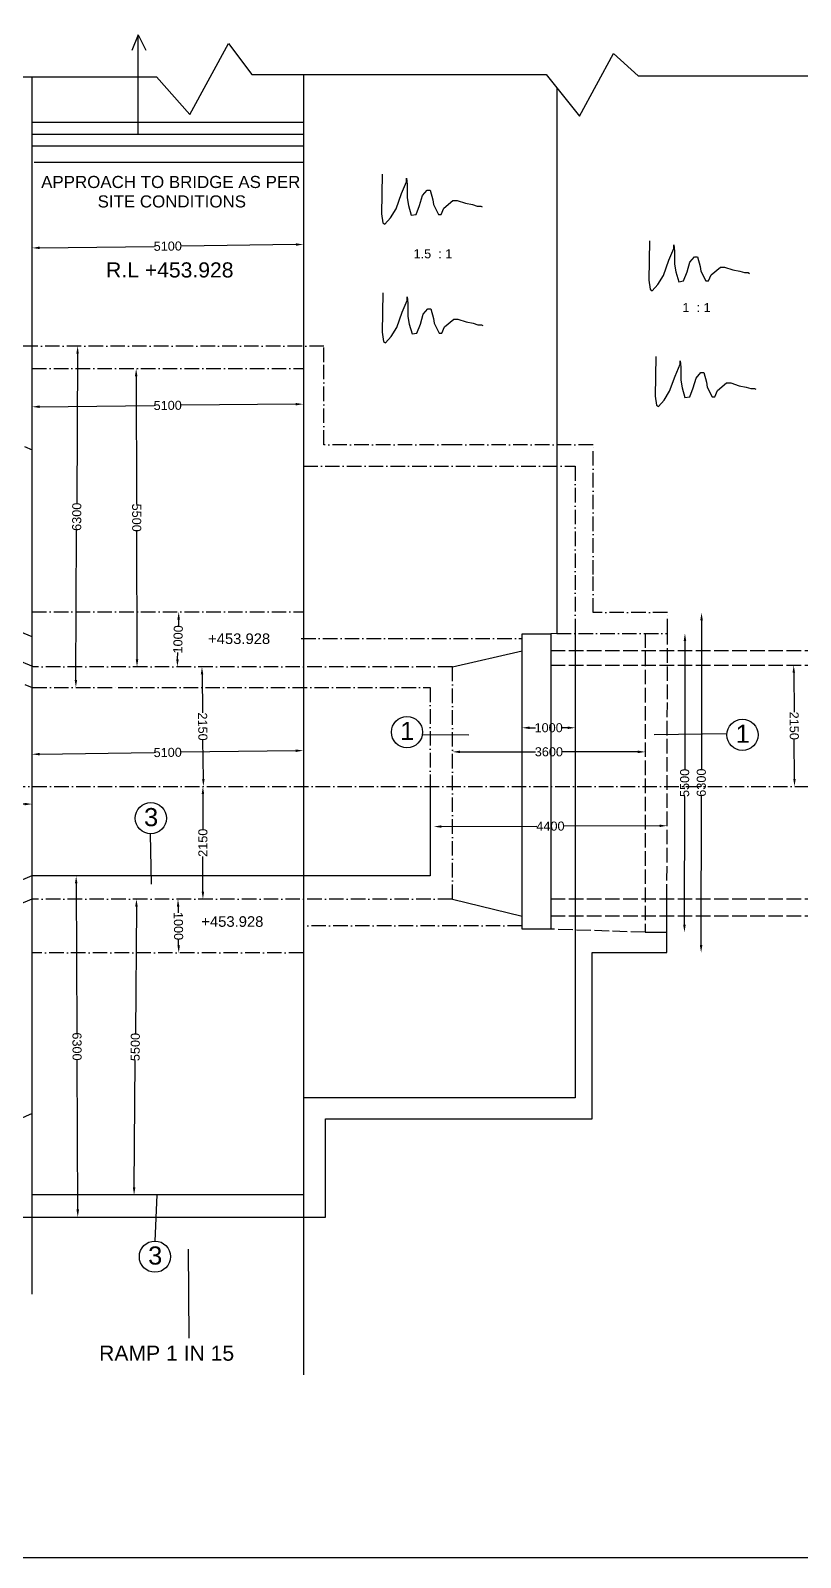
# Model space of a CAD drawing. Header units: millimetres. Extents: x 1841 to 73533, y 5611 to 49253.
# Drawn here: x 17083 to 29810, y 5611 to 30846 of the extents above; entities that cross this region are included whole.
import ezdxf

# ---------------------------------------------------------------- set-up
doc = ezdxf.new("R2010")
doc.units = ezdxf.units.MM
doc.header["$MEASUREMENT"] = 0
doc.linetypes.add('ACAD_ISO02W100', pattern=[15, 12, -3])
doc.linetypes.add('ACAD_ISO10W100', pattern=[18, 12, -3, 0, -3])
for name, color, linetype in [('DIMENSION', 7, 'Continuous'), ('DRAWING', 7, 'Continuous'), ('TEXT', 7, 'Continuous')]:
    doc.layers.add(name, color=color, linetype=linetype)
doc.styles.get("Standard").update_dxf_attribs({"font": 'arial.ttf'})
doc.dimstyles.get("Standard").update_dxf_attribs({"dimtxt": 150, "dimasz": 125, "dimexe": 0.18, "dimexo": 0.0625, "dimgap": 0.09, "dimtad": 0, "dimdec": 0, "dimzin": 0, "dimdsep": 46, "dimtxsty": 'Standard', "dimcen": 0.09, "dimse1": 1, "dimse2": 1, "dimadec": 0, "dimazin": 0, "dimtfac": 1, "dimtdec": 0, "dimtofl": 0, "dimtmove": 0, "dimatfit": 3, "dimfxl": 1, "dimtolj": 1, "dimtzin": 0, "dimarcsym": 0})

# ---------------------------------------------------------------- blocks, each defined once
blk = doc.blocks.new('*D54')
at = {"layer": 'Defpoints', "color": 0, "transparency": 16777216}
for p in [(10412, 18053), (17108, 18062), (17108, 18062)]:
    blk.add_point(p, dxfattribs=at)
at = {"layer": 'DIMENSION', "color": 0, "lineweight": -2, "transparency": 16777216}
for p, q in [((10537, 18053), (13536, 18057)), ((16983, 18062), (13984, 18058))]:
    blk.add_line(p, q, dxfattribs=at)
at = {"layer": 'DIMENSION', "color": 0, "transparency": 16777216}
for points in [[(10537, 18074), (10537, 18032), (10412, 18053)], [(16983, 18083), (16983, 18041), (17108, 18062)]]:
    blk.add_solid(points, dxfattribs=at)
at = {"layer": 'DIMENSION', "color": 0, "transparency": 16777216, "insert": (13760, 18058), "char_height": 150, "attachment_point": 5, "rotation": 0.0779}
blk.add_mtext('\\A1;6700', dxfattribs=at)
blk = doc.blocks.new('*D58')
at = {"layer": 'Defpoints', "color": 0, "transparency": 16777216}
for p in [(17808, 16875), (17835, 11237), (17863, 11237)]:
    blk.add_point(p, dxfattribs=at)
at = {"layer": 'DIMENSION', "color": 0, "lineweight": -2, "transparency": 16777216}
for p, q in [((17837, 16750), (17849, 14280)), ((17863, 11362), (17851, 13832))]:
    blk.add_line(p, q, dxfattribs=at)
at = {"layer": 'DIMENSION', "color": 0, "transparency": 16777216}
for points in [[(17858, 16750), (17816, 16750), (17837, 16875)], [(17884, 11362), (17842, 11362), (17863, 11237)]]:
    blk.add_solid(points, dxfattribs=at)
at = {"layer": 'DIMENSION', "color": 0, "transparency": 16777216, "insert": (17850, 14056), "char_height": 150, "attachment_point": 5, "rotation": 270.2716}
blk.add_mtext('\\A1;6300', dxfattribs=at)
blk = doc.blocks.new('*D59')
at = {"layer": 'Defpoints', "color": 0, "transparency": 16777216}
for p in [(18837, 16491), (18794, 11602), (18797, 11602)]:
    blk.add_point(p, dxfattribs=at)
at = {"layer": 'DIMENSION', "color": 0, "lineweight": -2, "transparency": 16777216}
for p, q in [((18833, 16366), (18816, 14270)), ((18795, 11727), (18812, 13823))]:
    blk.add_line(p, q, dxfattribs=at)
at = {"layer": 'DIMENSION', "color": 0, "transparency": 16777216}
for points in [[(18812, 16367), (18854, 16366), (18834, 16491)], [(18774, 11727), (18816, 11727), (18794, 11602)]]:
    blk.add_solid(points, dxfattribs=at)
at = {"layer": 'DIMENSION', "color": 0, "transparency": 16777216, "insert": (18814, 14047), "char_height": 150, "attachment_point": 5, "rotation": 89.5303}
blk.add_mtext('\\A1;5500', dxfattribs=at)
blk = doc.blocks.new('*D60')
at = {"layer": 'Defpoints', "color": 0, "transparency": 16777216}
for p in [(19518, 16491), (19532, 15602), (19533, 15602)]:
    blk.add_point(p, dxfattribs=at)
at = {"layer": 'DIMENSION', "color": 0, "lineweight": -2, "transparency": 16777216}
for p, q in [((19522, 16366), (19523, 16263)), ((19531, 15727), (19530, 15830))]:
    blk.add_line(p, q, dxfattribs=at)
at = {"layer": 'DIMENSION', "color": 0, "transparency": 16777216}
for points in [[(19543, 16367), (19501, 16366), (19520, 16491)], [(19552, 15727), (19511, 15726), (19533, 15602)]]:
    blk.add_solid(points, dxfattribs=at)
at = {"layer": 'DIMENSION', "color": 0, "transparency": 16777216, "insert": (19527, 16046), "char_height": 150, "attachment_point": 5, "rotation": 270.8603}
blk.add_mtext('\\A1;1000', dxfattribs=at)
blk = doc.blocks.new('*D61')
at = {"layer": 'Defpoints', "color": 0, "transparency": 16777216}
for p in [(19920, 18354), (19932, 18354), (19920, 16491)]:
    blk.add_point(p, dxfattribs=at)
at = {"layer": 'DIMENSION', "color": 0, "lineweight": -2, "transparency": 16777216}
for p, q in [((19932, 18229), (19932, 17648)), ((19932, 16616), (19932, 17198))]:
    blk.add_line(p, q, dxfattribs=at)
at = {"layer": 'DIMENSION', "color": 0, "transparency": 16777216}
for points in [[(19911, 18229), (19953, 18229), (19932, 18354)], [(19911, 16616), (19953, 16616), (19932, 16491)]]:
    blk.add_solid(points, dxfattribs=at)
at = {"layer": 'DIMENSION', "color": 0, "transparency": 16777216, "insert": (19932, 17423), "char_height": 150, "attachment_point": 5, "rotation": 90}
blk.add_mtext('\\A1;2150', dxfattribs=at)
blk = doc.blocks.new('*D62')
at = {"layer": 'Defpoints', "color": 0, "transparency": 16777216}
for p in [(19908, 20331), (19916, 20331), (19932, 18354)]:
    blk.add_point(p, dxfattribs=at)
at = {"layer": 'DIMENSION', "color": 0, "lineweight": -2, "transparency": 16777216}
for p, q in [((19917, 20206), (19925, 19568)), ((19939, 18479), (19931, 19118))]:
    blk.add_line(p, q, dxfattribs=at)
at = {"layer": 'DIMENSION', "color": 0, "transparency": 16777216}
for points in [[(19938, 20207), (19897, 20206), (19916, 20331)], [(19960, 18479), (19918, 18479), (19940, 18354)]]:
    blk.add_solid(points, dxfattribs=at)
at = {"layer": 'DIMENSION', "color": 0, "transparency": 16777216, "insert": (19928, 19343), "char_height": 150, "attachment_point": 5, "rotation": 270.707}
blk.add_mtext('\\A1;2150', dxfattribs=at)
blk = doc.blocks.new('*D63')
at = {"layer": 'Defpoints', "color": 0, "transparency": 16777216}
for p in [(19505, 21237), (19533, 21237), (19481, 20331)]:
    blk.add_point(p, dxfattribs=at)
at = {"layer": 'DIMENSION', "color": 0, "lineweight": -2, "transparency": 16777216}
for p, q in [((19530, 21112), (19527, 21000)), ((19512, 20456), (19515, 20567))]:
    blk.add_line(p, q, dxfattribs=at)
at = {"layer": 'DIMENSION', "color": 0, "transparency": 16777216}
for points in [[(19509, 21112), (19551, 21111), (19533, 21237)], [(19491, 20456), (19533, 20455), (19509, 20331)]]:
    blk.add_solid(points, dxfattribs=at)
at = {"layer": 'DIMENSION', "color": 0, "transparency": 16777216, "insert": (19521, 20784), "char_height": 150, "attachment_point": 5, "rotation": 88.4573}
blk.add_mtext('\\A1;1000', dxfattribs=at)
blk = doc.blocks.new('*D64')
at = {"layer": 'Defpoints', "color": 0, "transparency": 16777216}
for p in [(21592, 18946), (21592, 18942), (17108, 18882)]:
    blk.add_point(p, dxfattribs=at)
at = {"layer": 'DIMENSION', "color": 0, "lineweight": -2, "transparency": 16777216}
for p, q in [((21467, 18944), (19574, 18919)), ((17233, 18887), (19126, 18912))]:
    blk.add_line(p, q, dxfattribs=at)
at = {"layer": 'DIMENSION', "color": 0, "transparency": 16777216}
for points in [[(21467, 18965), (21468, 18923), (21592, 18946)], [(17232, 18908), (17233, 18866), (17108, 18885)]]:
    blk.add_solid(points, dxfattribs=at)
at = {"layer": 'DIMENSION', "color": 0, "transparency": 16777216, "insert": (19350, 18915), "char_height": 150, "attachment_point": 5, "rotation": 0.7785}
blk.add_mtext('\\A1;5100', dxfattribs=at)
blk = doc.blocks.new('*D65')
at = {"layer": 'Defpoints', "color": 0, "transparency": 16777216}
for p in [(17108, 24669), (21592, 24712), (21593, 24672)]:
    blk.add_point(p, dxfattribs=at)
at = {"layer": 'DIMENSION', "color": 0, "lineweight": -2, "transparency": 16777216}
for p, q in [((17233, 24629), (19127, 24648)), ((21468, 24670), (19574, 24652))]:
    blk.add_line(p, q, dxfattribs=at)
at = {"layer": 'DIMENSION', "color": 0, "transparency": 16777216}
for points in [[(17233, 24650), (17233, 24608), (17108, 24628)], [(21467, 24691), (21468, 24650), (21593, 24672)]]:
    blk.add_solid(points, dxfattribs=at)
at = {"layer": 'DIMENSION', "color": 0, "transparency": 16777216, "insert": (19350, 24650), "char_height": 150, "attachment_point": 5, "rotation": 0.5569}
blk.add_mtext('\\A1;5100', dxfattribs=at)
blk = doc.blocks.new('*D66')
at = {"layer": 'Defpoints', "color": 0, "transparency": 16777216}
for p in [(17861, 25632), (17870, 25632), (17841, 19989)]:
    blk.add_point(p, dxfattribs=at)
at = {"layer": 'DIMENSION', "color": 0, "lineweight": -2, "transparency": 16777216}
for p, q in [((17860, 25507), (17848, 23035)), ((17833, 20114), (17845, 22586))]:
    blk.add_line(p, q, dxfattribs=at)
at = {"layer": 'DIMENSION', "color": 0, "transparency": 16777216}
for points in [[(17840, 25507), (17881, 25507), (17861, 25632)], [(17812, 20114), (17853, 20114), (17832, 19989)]]:
    blk.add_solid(points, dxfattribs=at)
at = {"layer": 'DIMENSION', "color": 0, "transparency": 16777216, "insert": (17847, 22810), "char_height": 150, "attachment_point": 5, "rotation": 89.7046}
blk.add_mtext('\\A1;6300', dxfattribs=at)
blk = doc.blocks.new('*D67')
at = {"layer": 'Defpoints', "color": 0, "transparency": 16777216}
for p in [(18816, 25258), (18829, 25258), (18830, 20331)]:
    blk.add_point(p, dxfattribs=at)
at = {"layer": 'DIMENSION', "color": 0, "lineweight": -2, "transparency": 16777216}
for p, q in [((18829, 25133), (18835, 23019)), ((18843, 20456), (18837, 22571))]:
    blk.add_line(p, q, dxfattribs=at)
at = {"layer": 'DIMENSION', "color": 0, "transparency": 16777216}
for points in [[(18850, 25133), (18808, 25133), (18829, 25258)], [(18864, 20456), (18822, 20456), (18843, 20331)]]:
    blk.add_solid(points, dxfattribs=at)
at = {"layer": 'DIMENSION', "color": 0, "transparency": 16777216, "insert": (18836, 22795), "char_height": 150, "attachment_point": 5, "rotation": 270.1692}
blk.add_mtext('\\A1;5500', dxfattribs=at)
blk = doc.blocks.new('*D68')
at = {"layer": 'Defpoints', "color": 0, "transparency": 16777216}
for p in [(17108, 27309), (21592, 27366), (21593, 27311)]:
    blk.add_point(p, dxfattribs=at)
at = {"layer": 'DIMENSION', "color": 0, "lineweight": -2, "transparency": 16777216}
for p, q in [((17233, 27255), (19127, 27279)), ((21468, 27309), (19574, 27285))]:
    blk.add_line(p, q, dxfattribs=at)
at = {"layer": 'DIMENSION', "color": 0, "transparency": 16777216}
for points in [[(17233, 27276), (17234, 27234), (17108, 27253)], [(21468, 27330), (21468, 27288), (21593, 27311)]]:
    blk.add_solid(points, dxfattribs=at)
at = {"layer": 'DIMENSION', "color": 0, "transparency": 16777216, "insert": (19351, 27282), "char_height": 150, "attachment_point": 5, "rotation": 0.7324}
blk.add_mtext('\\A1;5100', dxfattribs=at)
blk = doc.blocks.new('*D69')
at = {"layer": 'Defpoints', "color": 0, "transparency": 16777216}
for p in [(25207, 19309), (26087, 19323), (26087, 19309)]:
    blk.add_point(p, dxfattribs=at)
at = {"layer": 'DIMENSION', "color": 0, "lineweight": -2, "transparency": 16777216}
for p, q in [((25332, 19323), (25430, 19323)), ((25962, 19323), (25864, 19323))]:
    blk.add_line(p, q, dxfattribs=at)
at = {"layer": 'DIMENSION', "color": 0, "transparency": 16777216}
for points in [[(25332, 19344), (25332, 19302), (25207, 19323)], [(25962, 19344), (25962, 19302), (26087, 19323)]]:
    blk.add_solid(points, dxfattribs=at)
at = {"layer": 'DIMENSION', "color": 0, "transparency": 16777216, "insert": (25647, 19323), "char_height": 150, "attachment_point": 5}
blk.add_mtext('\\A1;1000', dxfattribs=at)
blk = doc.blocks.new('*D70')
at = {"layer": 'Defpoints', "color": 0, "transparency": 16777216}
for p in [(24057, 18870), (27245, 18925), (27245, 18870)]:
    blk.add_point(p, dxfattribs=at)
at = {"layer": 'DIMENSION', "color": 0, "lineweight": -2, "transparency": 16777216}
for p, q in [((24182, 18925), (25427, 18925)), ((27120, 18925), (25875, 18925))]:
    blk.add_line(p, q, dxfattribs=at)
at = {"layer": 'DIMENSION', "color": 0, "transparency": 16777216}
for points in [[(24182, 18946), (24182, 18904), (24057, 18925)], [(27120, 18946), (27120, 18904), (27245, 18925)]]:
    blk.add_solid(points, dxfattribs=at)
at = {"layer": 'DIMENSION', "color": 0, "transparency": 16777216, "insert": (25651, 18925), "char_height": 150, "attachment_point": 5}
blk.add_mtext('\\A1;3600', dxfattribs=at)
blk = doc.blocks.new('*D71')
at = {"layer": 'Defpoints', "color": 0, "transparency": 16777216}
for p in [(27605, 17704), (23749, 17634), (27605, 17648)]:
    blk.add_point(p, dxfattribs=at)
at = {"layer": 'DIMENSION', "color": 0, "lineweight": -2, "transparency": 16777216}
for p, q in [((23874, 17690), (25450, 17696)), ((27480, 17703), (25904, 17698))]:
    blk.add_line(p, q, dxfattribs=at)
at = {"layer": 'DIMENSION', "color": 0, "transparency": 16777216}
for points in [[(23874, 17711), (23874, 17670), (23749, 17690)], [(27480, 17724), (27480, 17682), (27605, 17704)]]:
    blk.add_solid(points, dxfattribs=at)
at = {"layer": 'DIMENSION', "color": 0, "transparency": 16777216, "insert": (25677, 17697), "char_height": 150, "attachment_point": 5, "rotation": 0.2034}
blk.add_mtext('\\A1;4400', dxfattribs=at)
blk = doc.blocks.new('*D72')
at = {"layer": 'Defpoints', "color": 0, "transparency": 16777216}
for p in [(27612, 20882), (27900, 20882), (27603, 15943)]:
    blk.add_point(p, dxfattribs=at)
at = {"layer": 'DIMENSION', "color": 0, "lineweight": -2, "transparency": 16777216}
for p, q in [((27900, 20757), (27896, 18636)), ((27892, 16068), (27896, 18189))]:
    blk.add_line(p, q, dxfattribs=at)
at = {"layer": 'DIMENSION', "color": 0, "transparency": 16777216}
for points in [[(27879, 20757), (27921, 20757), (27900, 20882)], [(27871, 16068), (27913, 16068), (27892, 15943)]]:
    blk.add_solid(points, dxfattribs=at)
at = {"layer": 'DIMENSION', "color": 0, "transparency": 16777216, "insert": (27896, 18412), "char_height": 150, "attachment_point": 5, "rotation": 89.8985}
blk.add_mtext('\\A1;5500', dxfattribs=at)
blk = doc.blocks.new('*D73')
at = {"layer": 'Defpoints', "color": 0, "transparency": 16777216}
for p in [(27612, 21226), (28175, 21225), (27603, 15608)]:
    blk.add_point(p, dxfattribs=at)
at = {"layer": 'DIMENSION', "color": 0, "lineweight": -2, "transparency": 16777216}
for p, q in [((28175, 21100), (28171, 18640)), ((28167, 15732), (28171, 18192))]:
    blk.add_line(p, q, dxfattribs=at)
at = {"layer": 'DIMENSION', "color": 0, "transparency": 16777216}
for points in [[(28154, 21100), (28196, 21100), (28175, 21225)], [(28146, 15732), (28188, 15732), (28167, 15607)]]:
    blk.add_solid(points, dxfattribs=at)
at = {"layer": 'DIMENSION', "color": 0, "transparency": 16777216, "insert": (28171, 18416), "char_height": 150, "attachment_point": 5, "rotation": 89.9107}
blk.add_mtext('\\A1;6300', dxfattribs=at)
blk = doc.blocks.new('*D74')
at = {"layer": 'Defpoints', "color": 0, "transparency": 16777216}
for p in [(29687, 20358), (29698, 20358), (29701, 18354)]:
    blk.add_point(p, dxfattribs=at)
at = {"layer": 'DIMENSION', "color": 0, "lineweight": -2, "transparency": 16777216}
for p, q in [((29699, 20233), (29703, 19581)), ((29711, 18479), (29706, 19131))]:
    blk.add_line(p, q, dxfattribs=at)
at = {"layer": 'DIMENSION', "color": 0, "transparency": 16777216}
for points in [[(29719, 20233), (29678, 20233), (29698, 20358)], [(29731, 18479), (29690, 18479), (29711, 18354)]]:
    blk.add_solid(points, dxfattribs=at)
at = {"layer": 'DIMENSION', "color": 0, "transparency": 16777216, "insert": (29705, 19356), "char_height": 150, "attachment_point": 5, "rotation": 270.393}
blk.add_mtext('\\A1;2150', dxfattribs=at)

msp = doc.modelspace()

# ---------------------------------------------------------------- linework, layer by layer
at = {"layer": 'DIMENSION'}
for points in [[(18864.2, 29131), (18864.2, 30773.1), (18755, 30515.9)], [(18864.2, 30773.1), (18989.1, 30523.7)], [(23559.9, 19212.1), (24327.7, 19208.7)], [(28593.6, 19224.7), (27391.4, 19208.7)], [(19060.1, 17570.2), (19074.3, 16737.5)], [(19141.3, 10840.4), (19177.5, 11602)], [(19705.2, 9235), (19695.1, 10704.1)]]:
    msp.add_lwpolyline(points, dxfattribs=at)
at = {"layer": 'DRAWING'}
for points in [[(73528.3, 49252.7), (1840.7, 49252.7), (1840.7, 5611.2), (73528.3, 5611.2)], [(25207.3, 20878.2), (25680.5, 20878.2), (25680.5, 15994.4), (25207.3, 15994.4)]]:
    msp.add_lwpolyline(points, close=True, dxfattribs=at)
for points in [[(3126.5, 30083.7), (19164.5, 30083.7), (19715.4, 29456.1), (20356, 30633.5), (20740.4, 30121.6), (25604.8, 30121.6), (26155.7, 29430.6), (26719.5, 30467.3), (27129.5, 30096.1), (34788, 30096.1), (35441.4, 29443.5), (36056.4, 30672.1), (36389.5, 30096.2), (42906.8, 30096.2), (43444.9, 29456.3), (44124, 30684.9), (44469.9, 30109), (50035.6, 30109)], [(17107.7, 9964.4), (17107.7, 30083.7)], [(21592.3, 30121.6), (21592.3, 8630.8)], [(25780.2, 29901.6), (25780.2, 20882.3), (25680.5, 20878.2)], [(17107.7, 29331.3), (21592.3, 29331.3)], [(17107.7, 29131), (21592.3, 29131)], [(17107.7, 28938.1), (21592.3, 28938.1)], [(17144.3, 28671), (21592.3, 28671)], [(22894.8, 28472.9), (22883.3, 27819.3), (22906.3, 27670.3), (22940.7, 27647.3), (23032.5, 27750.5), (23124.4, 27899.6), (23216.2, 28151.9), (23296.6, 28346.8), (23296.6, 28404.1), (23308.1, 28300.9), (23308.1, 28083.1), (23331, 27956.9), (23376.9, 27796.4), (23457.3, 27807.9), (23514.7, 27956.9), (23560.6, 28117.5), (23641, 28209.2), (23686.9, 28209.2), (23732.8, 28048.7), (23744.3, 27968.4), (23824.6, 27807.9), (23870.6, 27807.9), (23916.5, 27911.1), (24065.7, 28037.2), (24134.6, 28037.2), (24272.3, 27991.3), (24387.1, 27968.4), (24467.5, 27945.5), (24524.9, 27945.5), (24547.9, 27934)], [(27314.4, 27372.1), (27303, 26718.5), (27325.9, 26569.5), (27360.4, 26546.5), (27452.2, 26649.7), (27544, 26798.8), (27635.9, 27051.1), (27716.2, 27246), (27716.2, 27303.3), (27727.7, 27200.1), (27727.7, 26982.3), (27750.7, 26856.1), (27796.6, 26695.6), (27876.9, 26707.1), (27934.3, 26856.1), (27980.2, 27016.7), (28060.6, 27108.4), (28106.5, 27108.4), (28152.4, 26947.9), (28163.9, 26867.6), (28244.3, 26707.1), (28290.2, 26707.1), (28336.1, 26810.3), (28485.3, 26936.4), (28554.2, 26936.4), (28692, 26890.5), (28806.8, 26867.6), (28887.1, 26844.7), (28944.5, 26844.7), (28967.5, 26833.2)], [(22906.3, 26512.1), (22894.8, 25858.5), (22917.8, 25709.4), (22952.2, 25686.5), (23044, 25789.7), (23135.9, 25938.8), (23227.7, 26191.1), (23308.1, 26386), (23308.1, 26443.3), (23319.5, 26340.1), (23319.5, 26122.3), (23342.5, 25996.1), (23388.4, 25835.6), (23468.8, 25847), (23526.2, 25996.1), (23572.1, 26156.7), (23652.4, 26248.4), (23698.4, 26248.4), (23744.3, 26087.9), (23755.8, 26007.6), (23836.1, 25847), (23882, 25847), (23928, 25950.2), (24077.2, 26076.4), (24146.1, 26076.4), (24283.8, 26030.5), (24398.6, 26007.6), (24479, 25984.6), (24536.4, 25984.6), (24559.3, 25973.2)], [(17107.7, 20827), (10818.6, 23451.3), (10818.6, 26249.1)], [(27417.7, 25457.2), (27406.3, 24803.6), (27429.2, 24654.5), (27463.7, 24631.6), (27555.5, 24734.8), (27647.3, 24883.8), (27739.2, 25136.1), (27819.5, 25331), (27819.5, 25388.4), (27831, 25285.2), (27831, 25067.3), (27854, 24941.2), (27899.9, 24780.6), (27980.2, 24792.1), (28037.6, 24941.2), (28083.6, 25101.7), (28163.9, 25193.4), (28209.8, 25193.4), (28255.8, 25032.9), (28267.2, 24952.6), (28347.6, 24792.1), (28393.5, 24792.1), (28439.4, 24895.3), (28588.7, 25021.4), (28657.5, 25021.4), (28795.3, 24975.6), (28910.1, 24952.6), (28990.5, 24929.7), (29047.8, 24929.7), (29070.8, 24918.2)], [(17131.9, 20331.4), (10411.9, 23118.8)], [(26086.6, 20882.3), (26086.6, 13205), (21592.3, 13205)], [(24057.3, 20331.4), (25207.3, 20594.8)], [(23690.3, 18354), (23690.3, 16874.6), (17106.6, 16874.6), (10050.5, 13844.4), (10050.5, 10193.2), (14063.2, 10193.2), (14063.2, 11216.1), (16762.8, 12381.1), (16762.8, 11236.9), (21960.9, 11236.9), (21960.9, 12860.8), (26365.7, 12860.8), (26365.7, 15607.7), (27602.8, 15607.7), (27602.8, 16498.1)], [(24057.3, 16491.3), (25207.3, 16211.8)], [(27244.6, 15943.5), (27602.8, 15943.5)], [(21592.3, 11602), (17107.7, 11602)]]:
    msp.add_lwpolyline(points, dxfattribs=at)
at = {"layer": 'DRAWING', "linetype": 'ACAD_ISO10W100', "ltscale": 20}
for points in [[(25780.2, 20882.3), (27611.6, 20882.3), (27611.6, 21225.6), (26380.2, 21225.6), (26380.2, 21854.9), (26380.2, 24001.8), (24113.4, 24001.8), (21932.4, 24001.8), (21932.4, 25366.6), (21932.4, 25631.9), (19722.4, 25631.9), (16749.5, 25631.9), (16749.5, 24472.4), (14025.7, 25613), (14025.7, 26595.1), (10040.8, 26595.1), (10040.8, 22940.5), (12336.5, 21982.2), (17111, 19988.9), (18533.3, 19988.9), (23690.3, 19988.9), (23690.3, 18461.9), (23690.3, 18354)], [(17107.7, 12946), (13693, 11437.9), (13693, 10547.3), (10411.9, 10547.3), (10411.9, 14774.6), (10411.9, 26249.1), (13679.6, 26249.1), (13679.6, 25406), (17107.7, 23918.2)], [(17107.7, 25258), (21592.3, 25258)], [(21592.3, 23646), (26086.6, 23646), (26086.6, 20882.3)], [(17107.7, 21237.5), (21592.3, 21237.5)], [(21555.9, 20799.3), (25207.3, 20799.3)], [(24057.3, 16491.3), (24057.3, 20331.4), (17131.9, 20331.4)], [(3790.4, 18354), (60035.2, 18354)], [(17104.5, 16491.3), (10411.9, 13628.8)], [(24057.3, 16491.3), (17104.5, 16491.3)], [(25207.3, 16052), (21592.3, 16052)], [(21592.3, 15601.6), (17107.7, 15601.6)]]:
    msp.add_lwpolyline(points, dxfattribs=at)
at = {"layer": 'DRAWING', "linetype": 'ACAD_ISO02W100', "ltscale": 20}
for points in [[(27244.6, 20882.3), (27244.6, 15943.5), (25680.5, 15994.4)], [(27602.8, 16498.1), (27611.6, 20882.3)], [(25680.5, 20601.8), (44513.6, 20601.8)], [(25680.5, 20358.1), (44513.6, 20358.1)], [(25680.5, 16498.1), (48254.1, 16498.1), (53318.1, 14047.5)], [(25680.5, 16215.1), (31483.8, 16215.1), (42875.8, 16231.2)]]:
    msp.add_lwpolyline(points, dxfattribs=at)
at = {"layer": 'TEXT'}
for centre in [(23305.1, 19251.4), (28850.7, 19205.9), (19071.5, 17827.7), (19138.9, 10582.6)]:
    msp.add_circle(centre, 257.8, dxfattribs=at)

# ---------------------------------------------------------------- texts
for s, height, p in [('APPROACH TO BRIDGE AS PER', 200, (17258.4, 28243.4)), ('SITE CONDITIONS', 200, (18191.6, 27922)), ('R.L +453.928', 250, (18331, 26764.9)), ('1.5  : 1', 150, (23414.1, 27082.4)), ('1  : 1', 150, (27858, 26192.4)), ('+453.928', 175, (20017.3, 20707.4)), ('1', 300, (23193, 19120.1)), ('1', 300, (28738.5, 19074.7)), ('3', 300, (18959.4, 17696.5)), ('+453.928', 175, (19905.5, 16033.5)), ('3', 300, (19026.8, 10451.4)), ('RAMP 1 IN 15', 250, (18216.4, 8862.4))]:
    msp.add_text(s, height=height, dxfattribs=at).set_placement(p)

# ---------------------------------------------------------------- dimensions: what is measured, and where the dimension line sits
at = {"layer": 'DIMENSION'}
for p1, p2, distance, text, picture, middle in [((17107.7, 27308.8), (21592.3, 27366.2), -55.6, '5100', '*D68', (19350.7, 27281.9)), ((17841.1, 19988.9), (17870.1, 25631.9), 9.1, '6300', '*D66', (17846.5, 22810.4)), ((18830.2, 20331.4), (18815.7, 25258), -13.1, '5500', '*D67', (18836, 22794.7)), ((17107.7, 24668.8), (21592.3, 24712.4), -40.8, '5100', '*D65', (19350.4, 24649.8)), ((19480.9, 20331.4), (19505.3, 21237.5), -27.8, '1000', '*D63', (19520.8, 20783.7)), ((27602.8, 15607.7), (27611.6, 21225.6), -563.8, '6300', '*D73', (28171, 18415.8)), ((27602.8, 15943.5), (27611.6, 20882.3), -288.9, '5500', '*D72', (27896.1, 18412.4)), ((19932.3, 18354), (19907.9, 20331.4), -8, '2150', '*D62', (19928.1, 19342.8)), ((29701, 18354), (29687.3, 20358.1), -10.4, '2150', '*D74', (29704.6, 19356.1)), ((25207.3, 19309.4), (26086.6, 19309.4), 13.7, '1000', '*D69', (25647, 19323.2)), ((17107.7, 18881.5), (21592.3, 18942.5), 3.5, '5100', '*D64', (19349.9, 18915.5)), ((24057.3, 18870.1), (27244.6, 18870.1), 54.9, '3600', '*D70', (25651, 18925)), ((19920.1, 16491.3), (19920.1, 18354), -12.2, '2150', '*D61', (19932.3, 17422.7)), ((10411.9, 18052.9), (17107.7, 18062), 0.2, '6700', '*D54', (13759.8, 18057.6)), ((23749.1, 17634.3), (27605.1, 17648), 55.7, '4400', '*D71', (25676.9, 17696.8)), ((17808.1, 16874.6), (17834.9, 11236.9), 28.5, '6300', '*D58', (17849.9, 14055.9)), ((18837, 16491.3), (18796.9, 11602), -2.6, '5500', '*D59', (18814.3, 14046.7)), ((19518.4, 16491.3), (19531.7, 15601.6), 1.5, '1000', '*D60', (19526.5, 16046.5))]:
    dim = msp.add_aligned_dim(p1=p1, p2=p2, distance=distance, text=text, dimstyle='Standard', dxfattribs=at)
    dim.commit()
    dim.dimension.update_dxf_attribs({"geometry": picture, "text_midpoint": middle})

doc.saveas('drawing.dxf')
